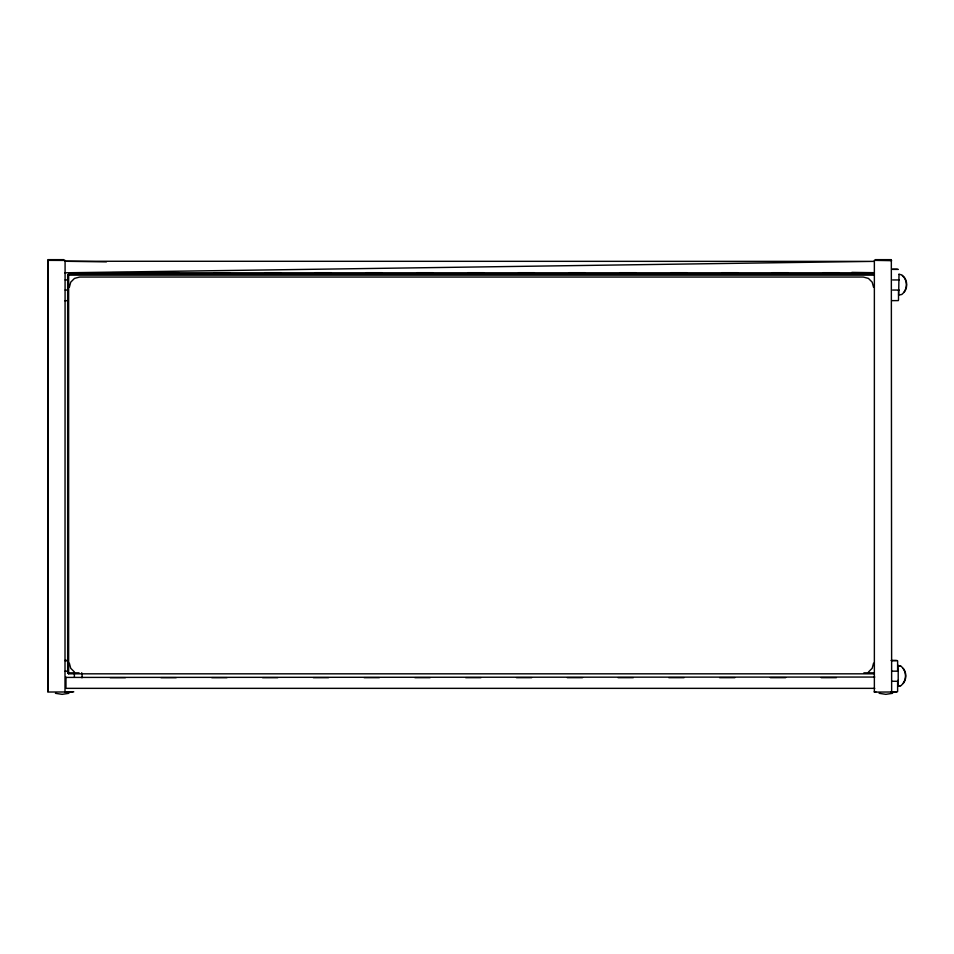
<?xml version="1.0" encoding="UTF-8"?>
<svg xmlns="http://www.w3.org/2000/svg" width="954" height="954" viewBox="0 0 954 954"><rect width="100%" height="100%" fill="white"/><g stroke="black" fill="none" stroke-linecap="round" stroke-linejoin="round"><path stroke-width="1.43" d="M47.938 691.531L47.938 259.655L63.835 259.655M898.084 671.556L897.762 665.487L900.6 666.142M72.742 691.96L47.807 692.02L47.879 260.359L65.087 260.43L65.003 692.103M69.344 287.285L70.715 282.169L74.472 278.413L79.611 277.042L863.298 277.042L868.438 278.413L872.194 282.169L873.566 287.285M873.566 663.161L872.194 668.277L868.438 672.033M65.969 677.423L874.746 677.054M891.644 691.793L891.334 260.359M874.305 673.822L68.64 673.822L67.662 672.844L67.662 275.157L68.64 274.192L874.305 274.192M65.969 677.149L65.969 688.347L874.746 688.347M110.199 677.674L125.439 677.674M160.976 677.674L176.216 677.674M211.764 677.674L227.004 677.674M262.541 677.674L277.781 677.674M313.329 677.674L328.57 677.674M364.118 677.674L379.358 677.674M618.037 677.674L633.277 677.674M668.826 677.674L684.066 677.674M719.602 677.674L734.842 677.674M770.391 677.674L785.631 677.674M821.167 677.674L836.408 677.674M414.895 677.674L430.135 677.674M465.683 677.674L480.923 677.674M516.472 677.674L531.712 677.674M567.248 677.674L582.489 677.674M900.6 685.664L897.762 686.331L900.946 685.664L903.474 683.195A12.414 12.235 -90 0 0 903.474 668.611L900.946 666.142L898.108 665.487M68.879 693.308L62.153 694.345L55.427 693.308M892.586 693.308L885.861 694.345L879.135 693.308M875.307 259.655L891.203 259.655M891.942 269.255L897.332 269.255M892.562 269.398L898.37 269.398M112.274 272.689L128.122 272.689M163.062 272.689L178.911 272.689M213.851 272.689L229.687 272.689M264.628 272.689L280.476 272.689M315.416 272.689L331.265 272.689M366.205 272.689L382.041 272.689M416.981 272.689L432.83 272.689M467.77 272.689L483.618 272.689M518.559 272.689L534.395 272.689M569.335 272.689L585.184 272.689M620.124 272.689L635.972 272.689M670.9 272.689L686.749 272.689M721.689 272.689L737.537 272.689M772.478 272.689L788.314 272.689M823.254 272.689L839.103 272.689M874.138 272.796L64.777 272.796L874.15 261.372L64.777 261.265L106.431 261.873M67.662 275.157L874.305 275.157M65.194 279.951L68.33 279.951M892.634 279.951L899.097 279.951M65.194 290.052L68.33 290.052M892.634 290.052L899.097 290.052M64.836 300.748L67.961 300.605M891.942 300.629L898.37 300.605M64.836 660.478L67.448 660.478M891.048 660.478L896.45 660.478M65.158 660.621L67.961 660.621M891.668 660.621L897.475 660.621M65.194 671.163L68.33 671.163M891.74 671.163L898.203 671.163M67.662 672.844L79.063 672.844M863.883 672.844L874.305 672.844M891.74 681.275L898.203 681.275M64.836 691.841L73.768 691.817M874.246 691.817L875.808 691.817M891.048 691.841L897.475 691.817M896.45 691.96L874.365 692.103L874.365 260.359L891.644 260.669M851.839 272.379L874.15 272.689M902.341 275.742L904.022 277.387A12.414 12.235 -90 0 1 905.62 280.428M74.472 672.033L70.715 668.277L69.344 663.161M898.084 680.25L898.108 686.331M898.513 290.052L898.513 300.164M898.203 672.534L898.203 679.904M897.619 661.05L897.619 671.163M897.619 681.275L897.619 691.376M74.376 673.011L74.376 677.352M68.64 274.192L68.64 673.822M81.698 672.737A12.414 12.235 -90 0 1 81.961 677.853M903.128 668.611A12.414 12.235 -90 0 1 904.726 671.64M905.06 672.737A12.414 12.235 -90 0 1 905.06 679.081M904.726 680.166A12.414 12.235 -90 0 1 903.128 683.195M905.954 281.513A12.414 12.235 -90 0 1 905.954 287.858M905.62 288.943A12.414 12.235 -90 0 1 904.022 291.984M899.002 274.263L898.656 295.108L901.84 294.452L904.368 291.984A12.414 12.235 -90 0 0 904.368 277.387L901.84 274.919L899.002 274.263"/></g></svg>
